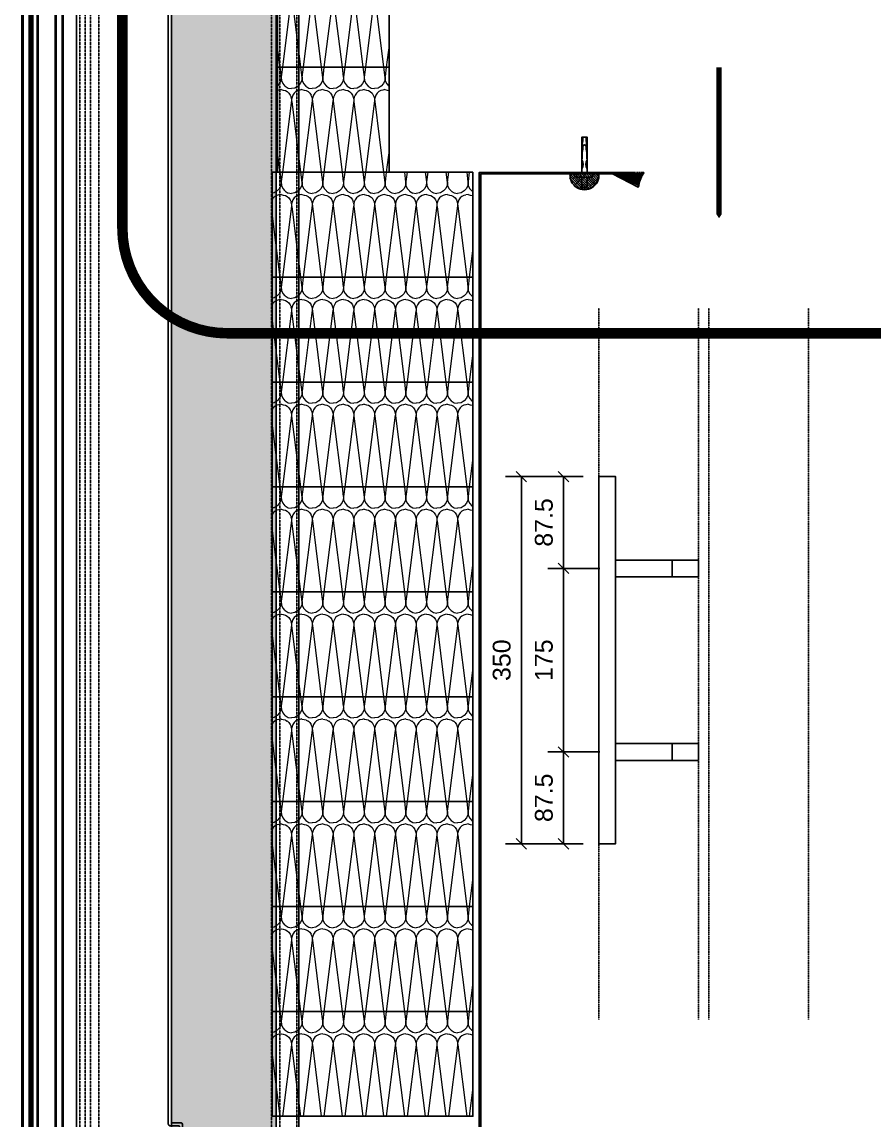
# Model space of a CAD drawing. Header units: millimetres. Extents: x 0 to 119933, y -45162 to 41221.
# Drawn here: x 1495 to 2307, y 917 to 1964 of the extents above; entities that cross this region are included whole.
import ezdxf

# ---------------------------------------------------------------- set-up
doc = ezdxf.new("R2010")
doc.units = ezdxf.units.MM
for name, pattern in [('CENTER', [2, 1.25, -0.25, 0.25, -0.25]), ('DASH', [0.35, 0.25, -0.1]), ('HIDDEN', [0.375, 0.25, -0.125])]:
    doc.linetypes.add(name, pattern=pattern)
doc.layers.get('DEFPOINTS').update_dxf_attribs({"color": 166})
for name, color, linetype in [('F-Alum', 4, 'Continuous'), ('F-Glass', 5, 'Continuous'), ('F-Misc', 8, 'Continuous'), ('F-OTHERS', 8, 'Continuous'), ('F-SSTEEL', 3, 'Continuous'), ('F-steel', 3, 'Continuous'), ('F_STEL', 3, 'Continuous'), ('Hatch', 8, 'Continuous'), ('INSUL', 8, 'Continuous'), ('PJ', 4, 'Continuous'), ('TC', 4, 'Continuous')]:
    doc.layers.add(name, color=color, linetype=linetype)
doc.styles.add('Arial', font='arial.ttf')
doc.dimstyles.new('10x of Arup4', dxfattribs={"dimscale": 10, "dimtxt": 1.7, "dimasz": 1, "dimexe": 1.5, "dimexo": 1.5, "dimgap": 1, "dimtad": 1, "dimdec": 1, "dimdsep": 46, "dimtxsty": 'Arial', "dimblk": 'OBLIQUE', "dimcen": 0, "dimclrd": 1, "dimclre": 1, "dimclrt": 7, "dimadec": 0, "dimazin": 0, "dimtfac": 1, "dimtdec": 1, "dimtix": 1, "dimtofl": 0, "dimtmove": 2, "dimatfit": 3, "dimfxl": 5, "dimtfill": 1, "dimtolj": 1, "dimtzin": 0, "dimlwd": -1, "dimlwe": -1, "dimarcsym": 0})
pattern_1 = [(171.78891, (53.3, 199.0476), (-673.201724, 100.0000025), [3.3342, -696.8454]), (146.90866, (56.223, 197.1429), (-158.4004044, 100.0000014), [3.4887, -729.1451]), (132.32733, (58.3914, 194.762), (-178.2004573, 199.999999), [3.2205, -673.0858]), (114.797, (59.7115, 191.905), (-39.600101, 100), [3.1473, -327.3221]), (91.62022, (59.8057, 188.5714), (-19.80005, 599.9999997), [3.3347, -696.9453]), (82.824825, (50.09429, 111.42857), (138.600349442, 1099.999997034), [77.75174, -16250.113]), (97.175175, (69.70576, 111.42857), (-138.600352483, 1099.9999966515), [77.75174, -16250.113]), (88.37978, (59.9943, 188.5714), (19.800043, 600), [3.3347, -696.9453]), (65.203, (60.0886, 191.905), (39.600101, 100), [3.1473, -327.3221]), (47.67267, (61.4086, 194.762), (178.2004567, 199.9999997), [3.2205, -673.0858]), (33.09134, (63.5772, 197.1429), (158.400403, 100.0000036), [3.4887, -729.1451]), (8.21109, (66.5, 199.0476), (673.2017246, 100), [3.3342, -696.8454]), (87.16616, (50, 109.524), (19.800042, 300), [1.9071, -398.58265]), (103.9014, (50.4714, 107.619), (-79.200203, 300), [1.9622, -410.107]), (111.6036, (51.226, 105.714), (-19.80005, 100), [2.0487, -105.5067]), (122.76135, (52.4514, 103.8095), (-59.400154, 99.999999), [2.2651, -473.3977]), (138.29055, (54.0543, 102.381), (-118.800303, 100.000002), [2.1471, -448.7411]), (152.0035, (55.8457, 101.4286), (-178.200458, 99.999999), [2.0289, -424.0312]), (166.4772, (57.8257, 100.9524), (-396.001014, 100.000003), [2.0365, -425.62055]), (167.07075, (59.9, 100.476), (-415.801066, 100), [2.12825, -444.8039]), (12.92924, (59.9, 100.476), (415.801066, 99.999999), [2.12825, -444.8039]), (13.5228, (61.9743, 100.9524), (396.001015, 100), [2.0365, -425.62055]), (27.9965, (63.9543, 101.4286), (198.000505, 100.000004), [2.0289, -424.0312]), (41.70945, (65.7458, 102.381), (118.800302, 100.000003), [2.1471, -448.7411]), (57.23865, (67.3486, 103.8095), (198.000504, 300.000002), [2.2651, -473.3977]), (68.3964, (68.574, 105.714), (19.80005, 100), [2.0487, -105.5067]), (76.0986, (69.3286, 107.619), (19.800051, 100), [1.9622, -410.107]), (92.83384, (69.8, 109.524), (-19.80005, 300), [1.9071, -398.58265])]

# ---------------------------------------------------------------- blocks, each defined once
blk = doc.blocks.new('*U21')
at = {"layer": 'INSUL', "lineweight": 0}
h = blk.add_hatch(dxfattribs=at)
h.set_pattern_fill('岩棉', color=256, scale=100, style=0, pattern_type=2)
h.set_pattern_definition(pattern_1)
h.paths.add_polyline_path([(0, 0), (1740, 0), (1740, 100), (0, 100)])
at = {"layer": 'INSUL'}
blk.add_lwpolyline([(0, 0), (1740, 0), (1740, 100), (0, 100)], close=True, dxfattribs=at)
blk = doc.blocks.new('fhd')
at = {"layer": 'F-OTHERS'}
for points in [[(2.5, 0), (2.5, 35), (-2.5, 35), (-2.5, 0)], [(2.5, -3), (2.5, -12), (1.5, -13), (-1.5, -13), (-2.5, -12), (-2.5, -3)]]:
    blk.add_lwpolyline(points, dxfattribs=at)
for points in [[(-1.3, 35, 0.036206), (-2.5, 21.4)], [(2.5, 21.4, 0.036206), (1.3, 35)], [(-2.5, 5, 0.297843), (-2.5, 13.3, -0.036206), (-1.3, 27, -0.585039), (1.3, 27, -0.036206), (2.5, 13.3, 0.297843), (2.5, 5)]]:
    blk.add_lwpolyline(points, format="xyb", dxfattribs=at)
blk.add_lwpolyline([(6.5, 0, -0.414214), (7.5, -1), (7.5, -2, -0.414214), (6.5, -3), (-6.5, -3, -0.414214), (-7.5, -2), (-7.5, -1, -0.414214), (-6.5, 0), (-2.5, 0), (2.5, 0)], format="xyb", close=True, dxfattribs=at)
blk = doc.blocks.new('*U27')
at = {"layer": 'INSUL', "lineweight": 0}
h = blk.add_hatch(dxfattribs=at)
h.set_pattern_fill('岩棉', color=256, scale=100, style=0, pattern_type=2)
h.set_pattern_definition(pattern_1)
h.paths.add_polyline_path([(0, 0), (106.2, 0), (106.2, 100), (0, 100)])
at = {"layer": 'INSUL'}
blk.add_lwpolyline([(0, 0), (106.2, 0), (106.2, 100), (0, 100)], close=True, dxfattribs=at)
blk = doc.blocks.new('*U22')
at = {"layer": 'INSUL', "lineweight": 0}
h = blk.add_hatch(dxfattribs=at)
h.set_pattern_fill('岩棉', color=256, scale=100, style=0, pattern_type=2)
h.set_pattern_definition(pattern_1)
h.paths.add_polyline_path([(0, 0), (191.5, 0), (191.5, 100), (0, 100)])
at = {"layer": 'INSUL'}
blk.add_lwpolyline([(0, 0), (191.5, 0), (191.5, 100), (0, 100)], close=True, dxfattribs=at)
blk = doc.blocks.new('*U24')
at = {"linetype": 'Continuous'}
blk.add_hatch(color=4, dxfattribs=at).paths.add_polyline_path([(0.2, 17.5), (1170.8, 17.5), (1170.8, 16), (0.2, 16)])
at = {"layer": 'TC'}
h = blk.add_hatch(dxfattribs=at)
h.set_pattern_fill('ANSI37', color=256, scale=0.5, style=0)
h.set_pattern_definition([(45, (0, 4), (-1.12253, 1.12253), []), (135, (0, 4), (-1.12253, -1.12253), [])])
edge = h.paths.add_edge_path()
edge.add_line((9.2, 4), (9.2, -3))
edge.add_line((9.2, -3), (10.7, -4.5))
edge.add_line((10.7, -4.5), (10.7, -6))
edge.add_line((10.7, -6), (0.2, -6))
edge.add_line((0.2, -6), (-0.8, -7))
edge.add_arc((-52.5, 2), 52.5, 350.1322, 369.8678)
edge.add_line((-0.8, 11), (0.2, 10))
edge.add_line((0.2, 10), (10.7, 10))
edge.add_line((10.7, 10), (10.7, 8.5))
edge.add_line((10.7, 8.5), (9.2, 7))
edge.add_line((9.2, 7), (9.2, 4))
h = blk.add_hatch(dxfattribs=at)
h.set_pattern_fill('HONEY', color=256, scale=0.3, style=0)
h.set_pattern_definition([(0, (0, 4), (1.42875, 0.82489), [0.9525, -1.905]), (120, (0, 4), (-1.42875, 0.82489), [0.9525, -1.905]), (60, (0, 4), (2e-07, 1.649778), [-1.905, 0.9525])])
h.paths.add_polyline_path([(10, 6.7), (11.1, 7.7), (18.4, 7.7), (18.4, -3.7), (11.1, -3.7), (10, -2.7)])
h = blk.add_hatch(dxfattribs=at)
h.set_pattern_fill('ANSI31', color=256, scale=0.5, style=0)
h.set_pattern_definition([(45, (0, 4), (-1.12253, 1.12253), [])])
h.paths.add_polyline_path([(19.2, 8.5), (10.7, 8.5), (10.7, 10), (19.2, 10)])
h = blk.add_hatch(dxfattribs=at)
h.set_pattern_fill('ANSI31', color=256, scale=0.5, style=0)
h.set_pattern_definition([(45, (0, 4), (-1.12253, 1.12253), [])])
h.paths.add_polyline_path([(19.2, 8.5), (10.7, 8.5), (10.7, 10), (19.2, 10)])
h = blk.add_hatch(dxfattribs=at)
h.set_pattern_fill('ANSI31', color=256, scale=0.5, style=0)
h.paths.add_polyline_path([(19.2, -4.5), (10.7, -4.5), (10.7, -6), (19.2, -6)])
at = {"color": 4, "linetype": 'Continuous'}
blk.add_lwpolyline([(0.2, 17.5), (1170.8, 17.5), (1170.8, 16), (0.2, 16)], close=True, dxfattribs=at)
at = {"layer": 'F-Glass'}
for points in [[(1170.8, 17.5), (0.2, 17.5), (-0.8, 18.5), (-0.8, 24.5), (0.2, 25.5), (1170.8, 25.5)], [(1170.8, 10), (0.2, 10), (-0.8, 11), (-0.8, 15), (0.2, 16), (1170.8, 16)], [(1170.8, -6), (0.2, -6), (-0.8, -7), (-0.8, -12.8), (0.2, -13.8), (1170.8, -13.8)]]:
    blk.add_lwpolyline(points, dxfattribs=at)
at = {"layer": 'PJ'}
blk.add_lwpolyline([(9.2, 4), (9.2, -3), (10.7, -4.5), (10.7, -6), (0.2, -6), (-0.8, -7, 0.086326), (-0.8, 11), (0.2, 10), (10.7, 10), (10.7, 8.5), (9.2, 7)], format="xyb", close=True, dxfattribs=at)
at = {"layer": 'PJ', "ltscale": 3}
for points in [[(9.2, 7), (10.7, 8.5), (19.2, 8.5), (19.2, -4.5), (10.7, -4.5), (9.2, -3)], [(10, 6.7), (11.1, 7.7), (18.4, 7.7), (18.4, -3.7), (11.1, -3.7), (10, -2.7)]]:
    blk.add_lwpolyline(points, close=True, dxfattribs=at)
at = {"layer": 'PJ'}
for points in [[(19.2, 8.5), (10.7, 8.5), (10.7, 10), (19.2, 10)], [(19.2, 8.5), (10.7, 8.5), (10.7, 10), (19.2, 10)], [(19.2, -4.5), (10.7, -4.5), (10.7, -6), (19.2, -6)]]:
    blk.add_lwpolyline(points, close=True, dxfattribs=at)
at = {"layer": 'TC', "color": 9, "linetype": 'Continuous'}
for p, q in [((-0.8, 24.5), (1170.8, 24.5)), ((-0.8, 18.5), (1170.8, 18.5)), ((-0.8, 15), (1170.8, 15)), ((-0.8, 11), (1170.8, 11)), ((-0.8, -7), (1170.8, -7)), ((-0.8, -12.8), (1170.8, -12.8))]:
    blk.add_line(p, q, dxfattribs=at)
blk = doc.blocks.new('_OBLIQUE')
at = {"color": 0, "linetype": 'ByBlock'}
blk.add_line((-0.5, -0.5), (0.5, 0.5), dxfattribs=at)
blk = doc.blocks.new('*D34')
at = {"color": 1, "linetype": 'Continuous', "transparency": 16777216}
for p, q in [((2030, 1530.8), (1996.4, 1530.8)), ((2011.4, 1530.8), (2011.4, 1443.3)), ((2046, 1443.3), (1996.4, 1443.3))]:
    blk.add_line(p, q, dxfattribs=at)
at = {"layer": 'DEFPOINTS', "color": 0, "transparency": 16777216}
for p in [(2045, 1530.8, 0), (2011.4, 1443.3), (2061, 1443.3, 0)]:
    blk.add_point(p, dxfattribs=at)
at = {"color": 1, "transparency": 16777216, "xscale": 10, "yscale": 10, "zscale": 10}
for p, rotation in [((2011.4, 1530.8), 90), ((2011.4, 1443.3), 270)]:
    blk.add_blockref('_OBLIQUE', p, dxfattribs=dict(at, rotation=rotation))
at = {"color": 7, "transparency": 16777216, "insert": (1992.7, 1487.1), "char_height": 17, "attachment_point": 5, "rotation": 90, "style": 'Arial', "bg_fill": 3, "box_fill_scale": 1.1, "bg_fill_color": 256, "bg_fill_true_color": 13158600, "bg_fill_transparency": 0}
blk.add_mtext('\\A1;87.5', dxfattribs=at)
blk = doc.blocks.new('*D35')
at = {"color": 1, "linetype": 'Continuous', "transparency": 16777216}
for p, q in [((2046, 1443.3), (1996.4, 1443.3)), ((2011.4, 1443.3), (2011.4, 1268.3)), ((2046, 1268.3), (1996.4, 1268.3))]:
    blk.add_line(p, q, dxfattribs=at)
at = {"layer": 'DEFPOINTS', "color": 0, "transparency": 16777216}
for p in [(2061, 1443.3, 0), (2011.4, 1268.3), (2061, 1268.3, 0)]:
    blk.add_point(p, dxfattribs=at)
at = {"color": 1, "transparency": 16777216, "xscale": 10, "yscale": 10, "zscale": 10}
for p, rotation in [((2011.4, 1443.3), 90), ((2011.4, 1268.3), 270)]:
    blk.add_blockref('_OBLIQUE', p, dxfattribs=dict(at, rotation=rotation))
at = {"color": 7, "transparency": 16777216, "insert": (1992.7, 1355.8), "char_height": 17, "attachment_point": 5, "rotation": 90, "style": 'Arial', "bg_fill": 3, "box_fill_scale": 1.1, "bg_fill_color": 256, "bg_fill_true_color": 13158600, "bg_fill_transparency": 0}
blk.add_mtext('\\A1;175', dxfattribs=at)
blk = doc.blocks.new('*D36')
at = {"color": 1, "linetype": 'Continuous', "transparency": 16777216}
for p, q in [((2046, 1268.3), (1996.4, 1268.3)), ((2011.4, 1268.3), (2011.4, 1180.8)), ((2030, 1180.8), (1996.4, 1180.8))]:
    blk.add_line(p, q, dxfattribs=at)
at = {"layer": 'DEFPOINTS', "color": 0, "transparency": 16777216}
for p in [(2061, 1268.3, 0), (2011.4, 1180.8), (2045, 1180.8, 0)]:
    blk.add_point(p, dxfattribs=at)
at = {"color": 1, "transparency": 16777216, "xscale": 10, "yscale": 10, "zscale": 10}
for p, rotation in [((2011.4, 1268.3), 90), ((2011.4, 1180.8), 270)]:
    blk.add_blockref('_OBLIQUE', p, dxfattribs=dict(at, rotation=rotation))
at = {"color": 7, "transparency": 16777216, "insert": (1992.7, 1224.6), "char_height": 17, "attachment_point": 5, "rotation": 90, "style": 'Arial', "bg_fill": 3, "box_fill_scale": 1.1, "bg_fill_color": 256, "bg_fill_true_color": 13158600, "bg_fill_transparency": 0}
blk.add_mtext('\\A1;87.5', dxfattribs=at)
blk = doc.blocks.new('*D37')
at = {"color": 1, "linetype": 'Continuous', "transparency": 16777216}
for p, q in [((2030, 1530.8), (1956.2, 1530.8)), ((1971.2, 1530.8), (1971.2, 1180.8)), ((2030, 1180.8), (1956.2, 1180.8))]:
    blk.add_line(p, q, dxfattribs=at)
at = {"layer": 'DEFPOINTS', "color": 0, "transparency": 16777216}
for p in [(2045, 1530.8, 0), (1971.2, 1180.8), (2045, 1180.8, 0)]:
    blk.add_point(p, dxfattribs=at)
at = {"color": 1, "transparency": 16777216, "xscale": 10, "yscale": 10, "zscale": 10}
for p, rotation in [((1971.2, 1530.8), 90), ((1971.2, 1180.8), 270)]:
    blk.add_blockref('_OBLIQUE', p, dxfattribs=dict(at, rotation=rotation))
at = {"color": 7, "transparency": 16777216, "insert": (1952.5, 1355.8), "char_height": 17, "attachment_point": 5, "rotation": 90, "style": 'Arial', "bg_fill": 3, "box_fill_scale": 1.1, "bg_fill_color": 256, "bg_fill_true_color": 13158600, "bg_fill_transparency": 0}
blk.add_mtext('\\A1;350', dxfattribs=at)

msp = doc.modelspace()

# ---------------------------------------------------------------- hatches: boundary and pattern name
at = {"layer": 'F-Misc', "ltscale": 5}
h = msp.add_hatch(dxfattribs=at)
h.set_pattern_fill('ANSI35', color=8, angle=90, style=0)
h.set_pattern_definition([(135, (40625.1534, -9203.002), (-2.24506403, -2.24506403), []), (135, (40625.1534, -9200.757), (-2.24506403, -2.24506403), [3.96875, -0.79375, 0, -0.79375])])
h.paths.add_polyline_path([(2044.52, 1819.36, -1.0985846), (2017.15, 1819.36)])
h = msp.add_hatch(dxfattribs=at)
h.set_pattern_fill('ANSI35', color=8, angle=90, style=0)
h.set_pattern_definition([(135, (40625.001, -9202.9778), (-2.24506403, -2.24506403), []), (135, (40625.001, -9200.7328), (-2.24506403, -2.24506403), [3.96875, -0.79375, 0, -0.79375])])
h.paths.add_polyline_path([(2044.67, 1819.39, -1.0985846), (2017.3, 1819.39)])
at = {"layer": 'F-Misc', "linetype": 'DASH'}
h = msp.add_hatch(dxfattribs=at)
h.set_pattern_fill('DOTS', color=256, scale=0.5, angle=-180, style=0)
h.set_pattern_definition([(180, (89601.0242, 17936.1261), (-0.396875, -0.79375), [0, -0.79375])])
edge = h.paths.add_edge_path()
edge.add_line((2083.05, 1808.42), (2067.11, 1816.36))
edge.add_line((2067.11, 1816.36), (2085.21, 1815.71))
edge.add_arc((2111.3, 1804.02), 28.59, 515.86981, 531.14517)
edge = h.paths.add_edge_path()
edge.add_line((2067.11, 1816.36), (2058.23, 1820.86))
edge.add_line((2058.23, 1820.86), (2070.33, 1820.86))
edge.add_line((2070.33, 1820.86), (2070.33, 1820.86))
edge.add_line((2070.33, 1820.86), (2088.17, 1820.85))
edge.add_arc((2111.27, 1804.12), 28.52, 504.09093, 516.02625)
edge.add_line((2085.21, 1815.71), (2067.11, 1816.36))
h = msp.add_hatch(dxfattribs=at)
h.set_pattern_fill('DOTS', color=256, scale=0.5, angle=-180, style=0)
h.set_pattern_definition([(180, (89600.8717, 17936.15035), (-0.396875, -0.79375), [0, -0.79375])])
edge = h.paths.add_edge_path()
edge.add_line((2083.2, 1808.45), (2067.26, 1816.39))
edge.add_line((2067.26, 1816.39), (2085.36, 1815.73))
edge.add_arc((2111.45, 1804.04), 28.59, 515.86981, 531.14517)
edge = h.paths.add_edge_path()
edge.add_line((2067.26, 1816.39), (2058.38, 1820.89))
edge.add_line((2058.38, 1820.89), (2070.48, 1820.89))
edge.add_line((2070.48, 1820.89), (2070.48, 1820.88))
edge.add_line((2070.48, 1820.88), (2088.32, 1820.87))
edge.add_arc((2111.42, 1804.14), 28.52, 504.09093, 516.02625)
edge.add_line((2085.36, 1815.73), (2067.26, 1816.39))

# ---------------------------------------------------------------- linework, layer by layer
at = {"layer": 'DEFPOINTS', "color": 2, "linetype": 'CENTER', "ltscale": 100, "const_width": 10}
msp.add_lwpolyline([(1690.79, 2763.64), (2476.37, 2763.64, -0.4142136), (2576.37, 2663.64), (2576.37, 1767.45, -0.4142136), (2476.37, 1667.45), (1690.79, 1667.45, -0.4142136), (1590.79, 1767.45), (1590.79, 2663.64, -0.4142136)], format="xyb", close=True, dxfattribs=at)
at = {"layer": 'DEFPOINTS', "color": 1}
msp.add_lwpolyline([(2159.69, 1921.05, 5, 5, 0), (2159.69, 1815.25, 50, 0, 0), (2159.69, 1777.07, 0, 0, 0)], format="xyseb", dxfattribs=at)
at = {"layer": 'F-Alum', "ltscale": 250}
for p, q in [((1547.06, 317.3, 98857.07), (1547.06, 2451.01, 98857.08)), ((1759.02, 317.3, 0.01), (1759.02, 2451, 0.03))]:
    msp.add_line(p, q, dxfattribs=at)
at = {"layer": 'F-Alum', "color": 8, "linetype": 'DASH'}
msp.add_line((1757.02, 317.3, 97895.37), (1757.02, 2451, 97895.38), dxfattribs=at)
at = {"layer": 'F-Alum', "elevation": 0}
for points in [[(1637.54, 1578.9), (1637.57, 2627.35, -0.4142136), (1637.87, 2627.65), (1646.19, 2627.65, 0.4142136), (1648.19, 2629.65), (1648.19, 2640.47), (1645.19, 2640.47), (1645.19, 2630.94, -0.4142136), (1644.89, 2630.64), (1636.57, 2630.64, 0.4153823), (1634.57, 2628.65), (1634.54, 1578.9)], [(1637.57, 2596.88), (1637.54, 915.19, 0.4142136), (1637.84, 914.89), (1646.16, 914.89, -0.4142136), (1648.16, 912.89), (1648.16, 902.06), (1645.16, 902.06), (1645.16, 911.59, 0.4142136), (1644.86, 911.89), (1636.54, 911.89, -0.4142136), (1634.54, 913.89), (1634.57, 2596.88)]]:
    msp.add_lwpolyline(points, format="xyb", dxfattribs=at)
at = {"layer": 'F-Alum', "color": 8, "linetype": 'DASH'}
for points, elevation in [([(1550.36, 317.3), (1550.36, 2451.01)], -1073.3), ([(1555.36, 317.3), (1555.36, 2451.01)], -1073.3), ([(1560.36, 317.3), (1560.36, 2451.01)], -1.52), ([(1568.36, 317.3), (1568.36, 2451.01)], -1.52), ([(1732.84, 317.3), (1732.84, 2451)], -0.75), ([(1740.84, 317.3), (1740.84, 2451)], -0.75)]:
    msp.add_lwpolyline(points, dxfattribs=dict(at, elevation=elevation))
at = {"layer": 'F-Misc', "color": 8, "ltscale": 5}
for centre in [(2031.3, 1818.06, 0.03), (2031.45, 1818.08, 0.03)]:
    msp.add_arc(centre, 13.74, 174.57038, 5.46348, dxfattribs=at)
at = {"layer": 'F-SSTEEL', "elevation": 0.03}
for points in [[(2002.42, 1820.85), (2058.51, 1820.85), (2083.05, 1808.42), (2082.44, 1806.84), (2057.92, 1819.35), (2002.42, 1819.35)], [(2002.57, 1820.87), (2058.66, 1820.87), (2083.2, 1808.44), (2082.59, 1806.86), (2058.07, 1819.37), (2002.57, 1819.37)]]:
    msp.add_lwpolyline(points, dxfattribs=at)
at = {"layer": 'F-steel', "ltscale": 10, "elevation": -1.46}
for points in [[(2002.6, 1820.87), (1931, 1820.87), (1931, 900.64)], [(2002.6, 1819.37), (1932.5, 1819.37), (1932.5, 899.14)]]:
    msp.add_lwpolyline(points, dxfattribs=at)
at = {"layer": 'F_STEL', "color": 8, "linetype": 'HIDDEN'}
for p, q in [((2045.02, 1013.38, 0.03), (2045.02, 1691.24, 0.03)), ((2140.02, 1013.38, 0.03), (2140.02, 1691.24, 0.03)), ((2150.02, 1013.38, 0.03), (2150.02, 1691.24, 0.03)), ((2245.02, 1013.38, 0.03), (2245.02, 1691.24, 0.03))]:
    msp.add_line(p, q, dxfattribs=at)
at = {"layer": 'F_STEL'}
for p, q in [((2115.02, 1451.3), (2115.02, 1435.3)), ((2115.02, 1276.3), (2115.02, 1260.3))]:
    msp.add_line(p, q, dxfattribs=at)
at = {"layer": 'F_STEL', "elevation": 0.03}
for points in [[(2045.02, 1530.8), (2061.02, 1530.8), (2061.02, 1180.8), (2045.02, 1180.8)], [(2061.02, 1435.3), (2061.02, 1451.3), (2140.02, 1451.3), (2140.02, 1435.3)], [(2061.02, 1260.3), (2061.02, 1276.3), (2140.02, 1276.3), (2140.02, 1260.3)]]:
    msp.add_lwpolyline(points, close=True, dxfattribs=at)
at = {"layer": 'Hatch'}
for centre in [(2111.59, 1803.93, 0.03), (2111.74, 1803.96, 0.03)]:
    msp.add_arc(centre, 28.89, 144.16754, 171.07688, dxfattribs=at)

# ---------------------------------------------------------------- block references
at = {"rotation": 90.00000000000001}
msp.add_blockref('*U24', (1520.54, 877.63, 1.49), dxfattribs=at)
at = {"layer": 'F-OTHERS', "xscale": -1}
for p in [(2031.3, 1819.35, 0.03), (2031.46, 1819.37, 0.03)]:
    msp.add_blockref('fhd', p, dxfattribs=at)
at = {"layer": 'INSUL', "ltscale": 18000, "extrusion": (-6.09745e-10, 8.38721e-10, -1), "xscale": -1, "rotation": 270}
msp.add_blockref('*U21', (-1737.54, 900.87, 0), dxfattribs=at)
at = {"layer": 'INSUL', "ltscale": 18000, "extrusion": (-8.38721e-10, -6.09745e-10, -1), "xscale": -1, "rotation": 180}
for name, p in [('*U27', (-1845.02, 2021, -0.03)), ('*U27', (-1845.02, 1921, -0.03)), ('*U22', (-1925.03, 1821, -0.03)), ('*U22', (-1925.03, 1721, -0.03)), ('*U22', (-1925.03, 1621, -0.03)), ('*U22', (-1925.03, 1521, -0.03)), ('*U22', (-1925.03, 1421, -0.03)), ('*U22', (-1925.03, 1321, -0.03)), ('*U22', (-1925.03, 1221, -0.03)), ('*U22', (-1925.03, 1121, -0.03)), ('*U22', (-1925.03, 1021, -0.03))]:
    msp.add_blockref(name, p, dxfattribs=at)

# ---------------------------------------------------------------- next in the draw order: dimensions: what is measured, and where the dimension line sits
dim = msp.add_linear_dim(base=(2011.36, 1443.3), p1=(2045.02, 1530.8, 0.03), p2=(2061.02, 1443.3, 0.03), angle=90, dimstyle='10x of Arup4')
dim.commit()
dim.dimension.update_dxf_attribs({"geometry": '*D34', "text_midpoint": (1992.68, 1487.05)})

# ---------------------------------------------------------------- next in the draw order: dimensions: what is measured, and where the dimension line sits
dim = msp.add_linear_dim(base=(2011.36, 1268.3), p1=(2061.02, 1443.3, 0.03), p2=(2061.02, 1268.3, 0.03), angle=90, dimstyle='10x of Arup4')
dim.commit()
dim.dimension.update_dxf_attribs({"geometry": '*D35', "text_midpoint": (1992.68, 1355.8)})

# ---------------------------------------------------------------- next in the draw order: dimensions: what is measured, and where the dimension line sits
dim = msp.add_linear_dim(base=(2011.36, 1180.8), p1=(2061.02, 1268.3, 0.03), p2=(2045.02, 1180.8, 0.03), angle=90, dimstyle='10x of Arup4')
dim.commit()
dim.dimension.update_dxf_attribs({"geometry": '*D36', "text_midpoint": (1992.68, 1224.55)})

# ---------------------------------------------------------------- next in the draw order: dimensions: what is measured, and where the dimension line sits
dim = msp.add_linear_dim(base=(1971.23, 1180.8), p1=(2045.02, 1530.8, 0.03), p2=(2045.02, 1180.8, 0.03), angle=90, dimstyle='10x of Arup4')
dim.commit()
dim.dimension.update_dxf_attribs({"geometry": '*D37', "text_midpoint": (1952.54, 1355.8)})

doc.saveas('drawing.dxf')
